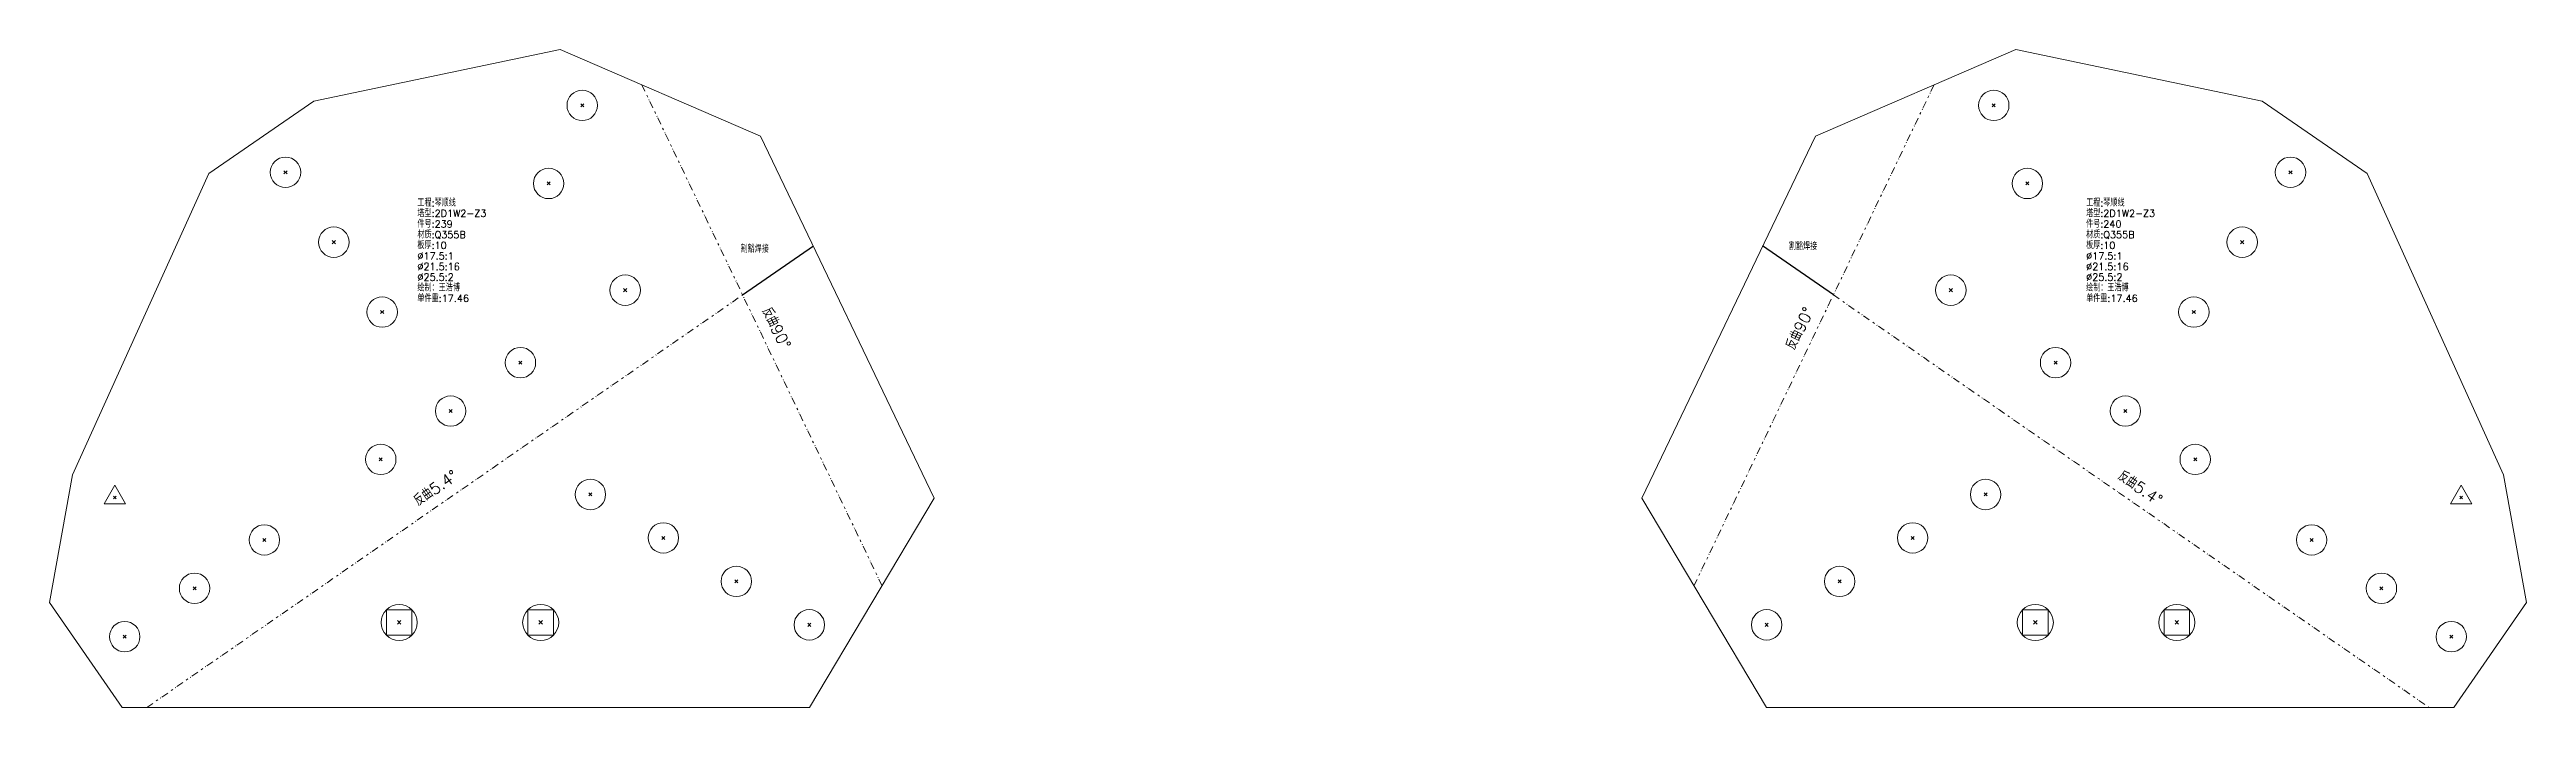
# Model space of a CAD drawing. Extents: x -580 to 8755, y 0 to 14723.
# Drawn here: x 7005 to 8755, y 11921 to 12385 of the extents above; entities that cross this region are included whole.
import ezdxf
from ezdxf.enums import TextEntityAlignment as Align

# ---------------------------------------------------------------- set-up
doc = ezdxf.new("R2010")
doc.units = 0
doc.header["$MEASUREMENT"] = 0
doc.linetypes.add('自定义线型', pattern=[12.9, 5, -3, 1.5, -2, 0.4, -1])
doc.layers.get('0').update_dxf_attribs({"linetype": 'CONTINUOUS', "lineweight": 25})
doc.layers.add('1', color=7, linetype='CONTINUOUS', lineweight=25)
doc.styles.get("Standard").update_dxf_attribs({"font": 'simplex.shx', "width": 0.7, "height": 3, "bigfont": 'gbhzfs.shx'})

msp = doc.modelspace()

# ---------------------------------------------------------------- linework, layer by layer
at = {"color": 0, "linetype": 'Continuous'}
for p, q in [((7494.66166, 12212.11138), (7544.62415, 12246.68413)), ((8265.32645, 12212.11138), (8215.36396, 12246.68413))]:
    msp.add_line(p, q, dxfattribs=at)
at = {"layer": '1', "color": 7, "linetype": 'Continuous', "lineweight": 18}
for p, q in [((7365.66006, 12385.38274), (7191.62238, 12348.99623)), ((7507.3965, 12324.30505), (7365.66006, 12385.38274)), ((8394.32805, 12385.38274), (8252.59161, 12324.30505)), ((8568.36573, 12348.99623), (8394.32805, 12385.38274)), ((7191.62238, 12348.99623), (7117.61352, 12297.78403)), ((8642.37459, 12297.78403), (8568.36573, 12348.99623)), ((7629.99405, 12068.68495), (7507.3965, 12324.30505)), ((8252.59161, 12324.30505), (8129.99405, 12068.68495)), ((7117.61352, 12297.78403), (7021.13187, 12085.10358)), ((8738.85624, 12085.10358), (8642.37459, 12297.78403)), ((7021.13187, 12085.10358), (7004.96811, 11994.86323)), ((8755.02, 11994.86323), (8738.85624, 12085.10358)), ((7541.98597, 11920.85438), (7629.99405, 12068.68495)), ((8129.99405, 12068.68495), (8218.00214, 11920.85438)), ((7004.96811, 11994.86323), (7056.18031, 11920.85438)), ((8703.8078, 11920.85438), (8755.02, 11994.86323)), ((7056.18031, 11920.85438), (7541.98597, 11920.85438)), ((8218.00214, 11920.85438), (8703.8078, 11920.85438))]:
    msp.add_line(p, q, dxfattribs=at)
at = {"layer": '1', "color": 190, "linetype": '自定义线型', "lineweight": 13}
for p, q in [((7423.51679, 12360.45086), (7593.14024, 12006.78017)), ((8166.84787, 12006.78017), (8336.47132, 12360.45086)), ((7073.75425, 11920.85438), (7494.66166, 12212.11138)), ((8265.32645, 12212.11138), (8686.23386, 11920.85438))]:
    msp.add_line(p, q, dxfattribs=at)
at = {"layer": '1', "color": 7, "linetype": 'Continuous', "lineweight": 13}
for p, q in [((7380.26356, 12344.88459), (7382.41356, 12347.03459)), ((7382.41356, 12344.88459), (7380.26356, 12347.03459)), ((8377.57456, 12344.8846), (8379.72456, 12347.0346)), ((8379.72456, 12344.8846), (8377.57456, 12347.0346)), ((7170.61369, 12297.64551), (7172.76369, 12299.79551)), ((7172.76369, 12297.64551), (7170.61369, 12299.79551)), ((7356.51892, 12289.78294), (7358.66892, 12291.93294)), ((7358.66892, 12289.78294), (7356.51892, 12291.93294)), ((8401.31919, 12289.78294), (8403.46919, 12291.93294)), ((8403.46919, 12289.78294), (8401.31919, 12291.93294)), ((8587.22442, 12297.6455), (8589.37442, 12299.7955)), ((8589.37442, 12297.6455), (8587.22442, 12299.7955)), ((7204.75516, 12248.30628), (7206.90516, 12250.45628)), ((7206.90516, 12248.30628), (7204.75516, 12250.45628)), ((8553.08295, 12248.30628), (8555.23295, 12250.45628)), ((8555.23295, 12248.30628), (8553.08295, 12250.45628)), ((7410.61179, 12214.42348), (7412.76179, 12216.57348)), ((7412.76179, 12214.42348), (7410.61179, 12216.57348)), ((8347.22633, 12214.42348), (8349.37633, 12216.57348)), ((8349.37633, 12214.42348), (8347.22633, 12216.57348)), ((7238.89662, 12198.96704), (7241.04662, 12201.11704)), ((7241.04662, 12198.96704), (7238.89662, 12201.11704)), ((8518.94149, 12198.96705), (8521.09149, 12201.11705)), ((8521.09149, 12198.96705), (8518.94149, 12201.11705)), ((7336.60294, 12163.21127), (7338.75294, 12165.36127)), ((7338.75294, 12163.21127), (7336.60294, 12165.36127)), ((8421.23516, 12163.21126), (8423.38516, 12165.36126)), ((8423.38516, 12163.21126), (8421.23516, 12165.36126)), ((7287.26371, 12129.06979), (7289.41371, 12131.21979)), ((7289.41371, 12129.06979), (7287.26371, 12131.21979)), ((8470.57441, 12129.0698), (8472.72441, 12131.2198)), ((8472.72441, 12129.0698), (8470.57441, 12131.2198)), ((7237.92448, 12094.92834), (7240.07448, 12097.07834)), ((7240.07448, 12094.92834), (7237.92448, 12097.07834)), ((8519.91364, 12094.92833), (8522.06364, 12097.07833)), ((8522.06364, 12094.92833), (8519.91364, 12097.07833)), ((7051.07418, 12077.81311), (7043.49668, 12064.68811)), ((7058.65168, 12064.68811), (7051.07418, 12077.81311)), ((8708.91393, 12077.8131), (8701.33643, 12064.6881)), ((8716.49143, 12064.6881), (8708.91393, 12077.8131)), ((7043.49668, 12064.68811), (7058.65168, 12064.68811)), ((7050.19918, 12068.18811), (7051.94918, 12069.93811)), ((7051.94918, 12068.18811), (7050.19918, 12069.93811)), ((7386.04394, 12070.16621), (7388.19394, 12072.31621)), ((7388.19394, 12070.16621), (7386.04394, 12072.31621)), ((8371.79417, 12070.16622), (8373.94417, 12072.31622)), ((8373.94417, 12070.16622), (8371.79417, 12072.31622)), ((8701.33643, 12064.6881), (8716.49143, 12064.6881)), ((8708.03893, 12068.1881), (8709.78893, 12069.9381)), ((8709.78893, 12068.1881), (8708.03893, 12069.9381)), ((7437.59941, 12039.47367), (7439.74941, 12041.62367)), ((7439.74941, 12039.47367), (7437.59941, 12041.62367)), ((8320.23869, 12039.47367), (8322.38869, 12041.62367)), ((8322.38869, 12039.47367), (8320.23869, 12041.62367)), ((7155.69242, 12038.02588), (7157.84242, 12040.17588)), ((7157.84242, 12038.02588), (7155.69242, 12040.17588)), ((8602.14569, 12038.02587), (8604.29569, 12040.17587)), ((8604.29569, 12038.02587), (8602.14569, 12040.17587)), ((7106.35318, 12003.8844), (7108.50318, 12006.0344)), ((7108.50318, 12003.8844), (7106.35318, 12006.0344)), ((7489.15489, 12008.78112), (7491.30489, 12010.93112)), ((7491.30489, 12008.78112), (7489.15489, 12010.93112)), ((8268.68322, 12008.78111), (8270.83322, 12010.93111)), ((8270.83322, 12008.78111), (8268.68322, 12010.93111)), ((8651.48493, 12003.88442), (8653.63493, 12006.03442)), ((8653.63493, 12003.88442), (8651.48493, 12006.03442)), ((7242.97172, 11971.84012), (7242.97172, 11989.86862)), ((7242.97172, 11989.86862), (7261.00022, 11989.86862)), ((7261.00022, 11989.86862), (7261.00022, 11971.84012)), ((7342.97172, 11971.84012), (7342.97172, 11989.86862)), ((7342.97172, 11989.86862), (7361.00022, 11989.86862)), ((7361.00022, 11989.86862), (7361.00022, 11971.84012)), ((8398.98788, 11971.84012), (8398.98788, 11989.86862)), ((8398.98788, 11989.86862), (8417.01638, 11989.86862)), ((8417.01638, 11989.86862), (8417.01638, 11971.84012)), ((8498.98789, 11971.84013), (8498.98789, 11989.86863)), ((8498.98789, 11989.86863), (8517.01639, 11989.86863)), ((8517.01639, 11989.86863), (8517.01639, 11971.84013)), ((7057.01395, 11969.74294), (7059.16395, 11971.89294)), ((7059.16395, 11969.74294), (7057.01395, 11971.89294)), ((7261.00022, 11971.84012), (7242.97172, 11971.84012)), ((7250.71097, 11979.57937), (7253.26097, 11982.12937)), ((7253.26097, 11979.57937), (7250.71097, 11982.12937)), ((7361.00022, 11971.84012), (7342.97172, 11971.84012)), ((7350.71097, 11979.57937), (7353.26097, 11982.12937)), ((7353.26097, 11979.57937), (7350.71097, 11982.12937)), ((7540.71038, 11978.08854), (7542.86038, 11980.23854)), ((7542.86038, 11978.08854), (7540.71038, 11980.23854)), ((8217.12774, 11978.08855), (8219.27774, 11980.23855)), ((8219.27774, 11978.08855), (8217.12774, 11980.23855)), ((8417.01638, 11971.84012), (8398.98788, 11971.84012)), ((8406.72713, 11979.57937), (8409.27713, 11982.12937)), ((8409.27713, 11979.57937), (8406.72713, 11982.12937)), ((8517.01639, 11971.84013), (8498.98789, 11971.84013)), ((8506.72714, 11979.57938), (8509.27714, 11982.12938)), ((8509.27714, 11979.57938), (8506.72714, 11982.12938)), ((8700.82416, 11969.74294), (8702.97416, 11971.89294)), ((8702.97416, 11969.74294), (8700.82416, 11971.89294))]:
    msp.add_line(p, q, dxfattribs=at)
for centre, radius in [((7381.33856, 12345.95959), 10.75), ((8378.64956, 12345.9596), 10.75), ((7171.68869, 12298.72051), 10.75), ((8588.29942, 12298.7205), 10.75), ((7357.59392, 12290.85794), 10.75), ((8402.39419, 12290.85794), 10.75), ((7205.83016, 12249.38128), 10.75), ((8554.15795, 12249.38128), 10.75), ((7411.68679, 12215.49848), 10.75), ((8348.30133, 12215.49848), 10.75), ((7239.97162, 12200.04204), 10.75), ((8520.01649, 12200.04205), 10.75), ((7337.67794, 12164.28627), 10.75), ((8422.31016, 12164.28626), 10.75), ((7288.33871, 12130.14479), 10.75), ((8471.64941, 12130.1448), 10.75), ((7238.99948, 12096.00334), 10.75), ((8520.98864, 12096.00333), 10.75), ((7387.11894, 12071.24121), 10.75), ((8372.86917, 12071.24122), 10.75), ((7156.76742, 12039.10088), 10.75), ((7438.67441, 12040.54867), 10.75), ((8321.31369, 12040.54867), 10.75), ((8603.22069, 12039.10087), 10.75), ((7107.42818, 12004.9594), 10.75), ((7490.22989, 12009.85612), 10.75), ((8269.75822, 12009.85611), 10.75), ((8652.55993, 12004.95942), 10.75), ((7251.98597, 11980.85437), 12.75), ((7351.98597, 11980.85437), 12.75), ((7541.78538, 11979.16354), 10.75), ((8218.20274, 11979.16355), 10.75), ((8408.00213, 11980.85437), 12.75), ((8508.00214, 11980.85438), 12.75), ((7058.08895, 11970.81794), 10.75), ((8701.89916, 11970.81794), 10.75)]:
    msp.add_circle(centre, radius, dxfattribs=at)

# ---------------------------------------------------------------- texts
at = {"layer": '1', "color": 7, "linetype": 'Continuous', "lineweight": 18}
for s, p in [('塔型:2D1W2-Z3', (7264.88534, 12265.68435)), ('工程:琴顺线', (7264.88534, 12273.18435)), ('塔型:2D1W2-Z3', (8443.91129, 12265.68435)), ('工程:琴顺线', (8443.91129, 12273.18435)), ('材质:Q355B', (7264.88534, 12250.68435)), ('件号:239', (7264.88534, 12258.18435)), ('材质:Q355B', (8443.91129, 12250.68435)), ('件号:240', (8443.91129, 12258.18435)), ('板厚:10', (7264.88534, 12243.18435)), ('%%c17.5:1', (7264.88534, 12235.68435)), ('%%c21.5:16', (7264.88534, 12228.18435)), ('割豁焊接', (7493.14933, 12240.58385)), ('割豁焊接', (8233.89623, 12242.45921)), ('板厚:10', (8443.91129, 12243.18435)), ('%%c17.5:1', (8443.91129, 12235.68435)), ('%%c21.5:16', (8443.91129, 12228.18435)), ('绘制：王浩博', (7264.88534, 12213.18435)), ('%%c25.5:2', (7264.88534, 12220.68435)), ('绘制：王浩博', (8443.91129, 12213.18435)), ('%%c25.5:2', (8443.91129, 12220.68435)), ('单件重:17.46', (7264.88534, 12205.68435)), ('单件重:17.46', (8443.91129, 12205.68435))]:
    msp.add_text(s, height=5, dxfattribs=at).set_placement(p, align=Align.BOTTOM_LEFT)
at = {"layer": '1', "color": 7, "linetype": 'Continuous', "lineweight": 13}
for s, rotation, p in [('反曲90%%d', 297, (7512.83682, 12185.77774)), ('反曲90%%d', 64, (8247.15129, 12185.77774)), ('反曲5.4%%d', 35, (7281.36283, 12070.59448)), ('反曲5.4%%d', 326, (8478.62528, 12070.59448))]:
    msp.add_text(s, height=8, rotation=rotation, dxfattribs=at).set_placement(p, align=Align.BOTTOM_CENTER)

doc.saveas('drawing.dxf')
